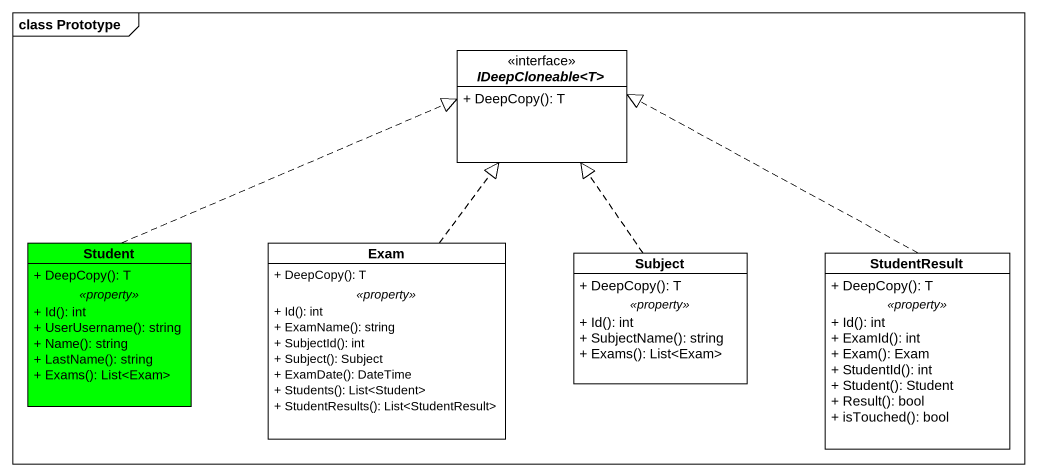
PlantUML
@startuml
mainframe class Prototype
hide circle
hide empty members
skinparam classAttributeIconSize 0
interface "IDeepCloneable<T>" as IDeepCloneable_T {
  + DeepCopy(): T
}
class Student #00FF00 {
  + DeepCopy(): T
  .. <<property>> ..
  + Id(): int
  + UserUsername(): string
  + Name(): string
  + LastName(): string
  + Exams(): List<Exam>
}
class Exam {
  + DeepCopy(): T
  .. <<property>> ..
  + Id(): int
  + ExamName(): string
  + SubjectId(): int
  + Subject(): Subject
  + ExamDate(): DateTime
  + Students(): List<Student>
  + StudentResults(): List<StudentResult>
}
class Subject {
  + DeepCopy(): T
  .. <<property>> ..
  + Id(): int
  + SubjectName(): string
  + Exams(): List<Exam>
}
class StudentResult {
  + DeepCopy(): T
  .. <<property>> ..
  + Id(): int
  + ExamId(): int
  + Exam(): Exam
  + StudentId(): int
  + Student(): Student
  + Result(): bool
  + isTouched(): bool
}
Student .right.|> IDeepCloneable_T
Exam .up.|> IDeepCloneable_T
Subject .up.|> IDeepCloneable_T
StudentResult .up.|> IDeepCloneable_T
@enduml
